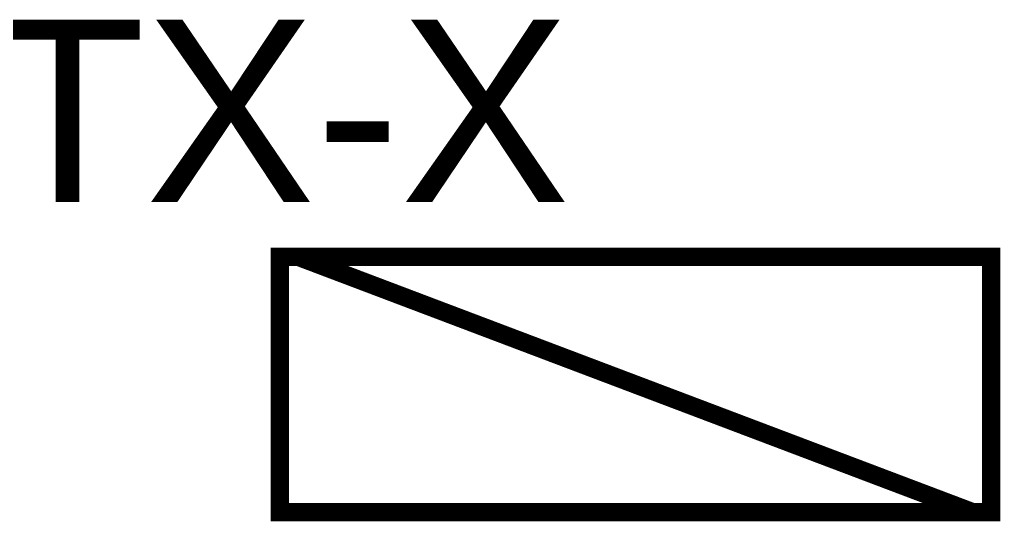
# Model space of a CAD drawing. Header units: millimetres. Extents: x -0.338 to 0.2, y -0.075 to 0.2.
import ezdxf
from ezdxf.enums import TextEntityAlignment as Align

# ---------------------------------------------------------------- set-up
doc = ezdxf.new("R2010")
doc.units = ezdxf.units.MM
doc.styles.get("Standard").update_dxf_attribs({"font": 'arial.ttf'})

msp = doc.modelspace()

# ---------------------------------------------------------------- wipeouts: each hides what was drawn before it
msp.add_wipeout([(-0.195, 0.07), (0.195, 0.07), (0.195, -0.07), (-0.195, -0.07)])

# ---------------------------------------------------------------- next in the draw order: linework, layer by layer
at = {"const_width": 0.01}
msp.add_lwpolyline([(0.195, -0.07), (-0.195, -0.07), (-0.195, 0.07), (0.195, 0.07)], close=True, dxfattribs=at)
msp.add_lwpolyline([(0.185, -0.07), (-0.185, 0.07)], dxfattribs=at)

# ---------------------------------------------------------------- next in the draw order: texts
at = {"lineweight": 30, "flags": 104}
msp.add_attdef('TX-X', text='', height=0.1, dxfattribs=at).set_placement((-0.195, 0.15), align=Align.MIDDLE_CENTER)

doc.saveas('drawing.dxf')
